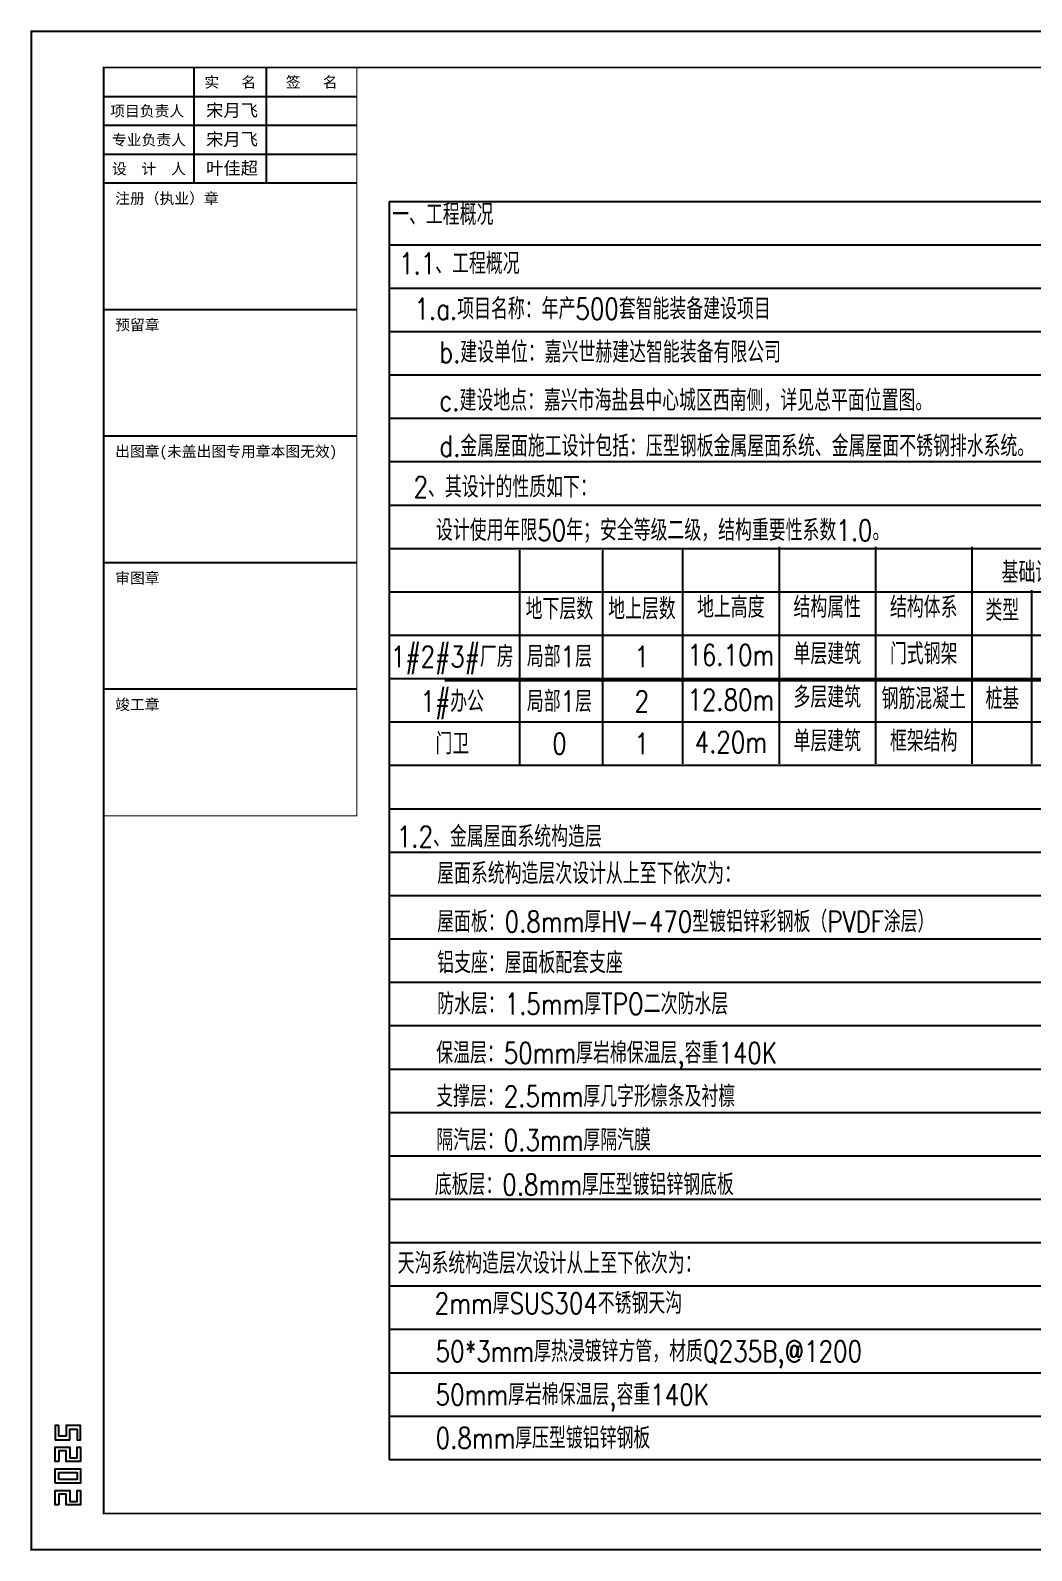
# Model space of a CAD drawing. Extents: x -599358 to 2865263, y -1062760 to 486533.
# Drawn here: x 17990 to 34597, y -732892 to -707662 of the extents above; entities that cross this region are included whole.
import ezdxf
from ezdxf.enums import TextEntityAlignment as Align

# ---------------------------------------------------------------- set-up
doc = ezdxf.new("R2010")
doc.units = 0
for name, color, linetype in [('0-cxFrame', 155, 'Continuous'), ('GesoftDrawFrameDirectoryTableLayer', 7, 'Continuous'), ('qianming', 155, 'Continuous'), ('S-SHAPE', 51, 'Continuous'), ('S-TK', 165, 'Continuous')]:
    doc.layers.add(name, color=color, linetype=linetype)
doc.layers.add('0-cxText', color=131, linetype='Continuous', lineweight=25)
doc.layers.add('设计说明文字', color=141, linetype='Continuous', lineweight=13)
doc.styles.add('_HZTXT', font='ROMANS.shx', dxfattribs={"width": 0.8, "bigfont": 'HZTXT.shx'})
doc.styles.add('cx_biaoti', font='')
doc.styles.add('cx_tuming', font='simhei.ttf')
doc.styles.add('cx_tuqian1', font='宋体.shx')
doc.styles.add('图框宋体', font='', dxfattribs={"width": 0.75})
doc.styles.add('黑体', font='simhei.ttf')
doc.styles.get('cx_biaoti').set_extended_font_data('SimSun')
doc.styles.get('图框宋体').set_extended_font_data('SimSun')

# ---------------------------------------------------------------- blocks, each defined once
blk = doc.blocks.new('zjcx_lan_xinxi(Dragon)')
for p, q in [((7000, -3200), (0, -3200)), ((7000, -6700), (0, -6700)), ((7000, -10200), (0, -10200)), ((7000, -13700), (0, -13700)), ((7000, -17200), (0, -17200))]:
    blk.add_line(p, q)
at = {"const_width": 25}
blk.add_lwpolyline([(0, -20700), (7000, -20700), (7000, 0), (0, 0)], close=True, dxfattribs=at)
for points in [[(2500, -3200), (2500, 0)], [(4500, -3200), (4500, 0)], [(0, -800), (7000, -800)], [(0, -1600), (7000, -1600)], [(0, -2400), (7000, -2400)]]:
    blk.add_lwpolyline(points)
for points in [[(7000, -3200), (7000, 0)], [(0, -3200), (7000, -3200)], [(0, -20700), (7000, -20700), (7000, -3200)], [(0, -20700), (7000, -20700)]]:
    blk.add_lwpolyline(points, dxfattribs=at)
at = {"style": '图框宋体'}
for s, p in [('实   名', (3500, -400)), ('签   名', (5750, -400)), ('项目负责人', (1204, -1200)), ('专业负责人', (1250, -2000)), ('设  计  人', (1250, -2800))]:
    blk.add_text(s, height=300, dxfattribs=at).set_placement(p, align=Align.MIDDLE)
for s, p in [('注册（执业）章', (318, -3771)), ('预留章', (318, -7271)), ('出图章(未盖出图专用章本图无效)', (318, -10771)), ('审图章', (318, -14271)), ('竣工章', (318, -17771))]:
    blk.add_text(s, height=300, dxfattribs=at).set_placement(p)
blk = doc.blocks.new('T-信息(Dragon)')
at = {"layer": '0-cxFrame'}
blk.add_blockref('zjcx_lan_xinxi(Dragon)', (0, 0), dxfattribs=at)
at = {"layer": 'qianming', "color": 3, "style": 'cx_biaoti'}
for s, p in [('宋月飞', (3550, -1186)), ('宋月飞', (3550, -1986)), ('叶佳超', (3550, -2786))]:
    blk.add_text(s, height=350, dxfattribs=at).set_placement(p, align=Align.MIDDLE_CENTER)
blk = doc.blocks.new('TK22.A2 L(Dragon)')
at = {"layer": '0-cxFrame', "color": 7, "const_width": 0.5}
blk.add_lwpolyline([(0, 0), (-594, 0), (-594, 420), (0, 420)], close=True, dxfattribs=at)
at = {"layer": '0-cxFrame', "const_width": 0.5}
blk.add_lwpolyline([(-80, 10), (-574, 10), (-574, 410), (-80, 410)], close=True, dxfattribs=at)
at = {"layer": 'Defpoints', "color": 2}
for points in [[(-586.37, 34.37), (-587.37, 34.37), (-587.37, 30.37), (-583.37, 30.37), (-583.37, 33.37), (-581.37, 33.37), (-581.37, 30.37), (-580.37, 30.37), (-580.37, 34.37), (-584.37, 34.37), (-584.37, 31.37), (-586.37, 31.37), (-586.37, 34.37)], [(-586.37, 24.37), (-587.37, 24.37), (-587.37, 28.37), (-583.37, 28.37), (-583.37, 25.37), (-581.37, 25.37), (-581.37, 28.37), (-580.37, 28.37), (-580.37, 24.37), (-584.37, 24.37), (-584.37, 27.37), (-586.37, 27.37), (-586.37, 24.37)], [(-586.37, 12.37), (-587.37, 12.37), (-587.37, 16.37), (-583.37, 16.37), (-583.37, 13.37), (-581.37, 13.37), (-581.37, 16.37), (-580.37, 16.37), (-580.37, 12.37), (-584.37, 12.37), (-584.37, 15.37), (-586.37, 15.37), (-586.37, 12.37)]]:
    blk.add_lwpolyline(points, dxfattribs=at)
for points in [[(-587.37, 18.37), (-587.37, 22.37), (-580.37, 22.37), (-580.37, 18.37)], [(-586.37, 19.37), (-586.37, 21.37), (-581.37, 21.37), (-581.37, 19.37)]]:
    blk.add_lwpolyline(points, close=True, dxfattribs=at)
at = {"layer": '0-cxFrame', "xscale": 0.01, "yscale": 0.01, "zscale": 0.01}
blk.add_blockref('T-信息(Dragon)', (-574, 410), dxfattribs=at)
at = {"style": '黑体', "flags": 4}
blk.add_attdef('图幅', text='', height=3.3, dxfattribs=at).set_placement((-40, 3), align=Align.RIGHT)
at = {"layer": '0-cxText', "flags": 4}
for tag, height, style, p in [('建设单位', 3.5, 'cx_tuming', (-45, 240)), ('项目名称', 3.5, 'cx_tuming', (-45, 210)), ('子项名称', 3.5, 'cx_tuming', (-45, 180)), ('工程编号', 3.3, 'cx_tuqian1', (-35, 165)), ('图名1', 3.5, 'cx_tuming', (-45, 87)), ('图名2', 3.5, 'cx_tuming', (-45, 79)), ('图名3', 3.5, 'cx_tuming', (-45, 71)), ('出图日期', 3.3, 'cx_tuqian1', (-39, 60)), ('专业', 3.3, 'cx_tuqian1', (-55, 52)), ('图号', 3.3, 'cx_tuqian1', (-55, 44)), ('版次', 3.3, 'cx_tuqian1', (-20, 44))]:
    blk.add_attdef(tag, text='', height=height, dxfattribs=dict(at, style=style)).set_placement(p, align=Align.MIDDLE)
at = {"layer": 'Defpoints', "color": 6, "flags": 4}
for tag, height, style, p in [('tufu', 3.3, '黑体', (-12, 12)), ('dwfname', 4, 'cx_tuqian1', (-80, 3))]:
    blk.add_attdef(tag, text='', height=height, dxfattribs=dict(at, style=style)).set_placement(p, align=Align.RIGHT)

msp = doc.modelspace()

# ---------------------------------------------------------------- linework, layer by layer
at = {"layer": 'GesoftDrawFrameDirectoryTableLayer'}
for p, q in [((23940.1, -710499), (48167.9, -710499)), ((23940.1, -710499), (23940.1, -731379)), ((23940.1, -711219), (43644.1, -711219)), ((23940.1, -711939), (43644.1, -711939)), ((23940.1, -712659), (43644.1, -712659)), ((23940.1, -713379), (43644.1, -713379)), ((23940.1, -714099), (43644.1, -714099)), ((23940.1, -714819), (43644.1, -714819)), ((23940.1, -715539), (43644.1, -715539)), ((23940.1, -716259), (43644.1, -716259)), ((23940.1, -716979), (43644.1, -716979)), ((23940.1, -717699), (43644.1, -717699)), ((23940.1, -718419), (43644.1, -718419)), ((23940.1, -719139), (43644.1, -719139)), ((23952.6, -719859), (43644.1, -719859)), ((23940.1, -720579), (43644.1, -720579)), ((23940.1, -721299), (43644.1, -721299)), ((23940.1, -722019), (43644.1, -722019)), ((23940.1, -722739), (43644.1, -722739)), ((23940.1, -723459), (43644.1, -723459)), ((23940.1, -724179), (43644.1, -724179)), ((23940.1, -724899), (43644.1, -724899)), ((23940.1, -725619), (43644.1, -725619)), ((23940.1, -726339), (43644.1, -726339)), ((23940.1, -727059), (43644.1, -727059)), ((23940.1, -727779), (43644.1, -727779)), ((23940.1, -728499), (43644.1, -728499)), ((23940.1, -729219), (43644.1, -729219)), ((23940.1, -729939), (43644.1, -729939)), ((23940.1, -730659), (48167.9, -730659)), ((23940.1, -731379), (48167.9, -731379))]:
    msp.add_line(p, q, dxfattribs=at)
at = {"layer": 'S-SHAPE'}
for p, q in [((23940.1, -716979), (39665.7, -716979)), ((23940.1, -720579), (39665.7, -720579))]:
    msp.add_line(p, q, dxfattribs=at)
at = {"layer": 'S-TK'}
for p, q in [((28808.1, -716259), (28808.1, -719832.1)), ((30408.1, -716232.1), (30408.1, -719832.1)), ((32008.1, -716232.1), (32008.1, -719832.1)), ((33608.1, -716232.1), (33608.1, -719832.1)), ((26105.5, -716285.8), (26105.5, -719859)), ((27479, -716285.8), (27479, -719859)), ((34596.4, -716952.1), (34596.4, -719832.1)), ((24865.7, -718448.9), (39665.7, -718448.9))]:
    msp.add_line(p, q, dxfattribs=at)

# ---------------------------------------------------------------- block references
at = {"layer": '0-cxFrame', "xscale": 60, "yscale": 60, "zscale": 60}
msp.add_blockref('TK22.A2 L(Dragon)', (53645.3, -732876.8), dxfattribs=at)

# ---------------------------------------------------------------- texts
at = {"layer": '设计说明文字', "style": '_HZTXT', "width": 0.8}
for s, p in [('一、工程概况', (23990.9, -710892.9, 0)), ('1.1、工程概况', (24105, -711706.1, 0)), ('1.a.项目名称：年产500套智能装备建设项目', (24362.4, -712458.4, 0)), ('b.建设单位：嘉兴世赫建达智能装备有限公司', (24773.5, -713177.2, 0)), ('c.建设地点：嘉兴市海盐县中心城区西南侧，详见总平面位置图。', (24773.5, -713977.2, 0)), ('d.金属屋面施工设计包括：压型钢板金属屋面系统、金属屋面不锈钢排水系统。 ', (24773.5, -714735.9, 0)), ('2、其设计的性质如下：', (24345.2, -715414.8)), ('设计使用年限50年；安全等级二级，结构重要性系数1.0。', (24717.7, -716132.9)), ('1.2、金属屋面系统构造层', (24068.5, -721216.7, 0)), ('屋面系统构造层次设计从上至下依次为：', (24736.9, -721829, 0)), ('屋面板：0.8mm厚HV-470型镀铝锌彩钢板（PVDF涂层）', (24736.9, -722629, 0)), ('铝支座：屋面板配套支座', (24736.9, -723310.2, 0)), ('防水层：1.5mm厚TPO二次防水层', (24736.9, -723993.1, 0)), ('保温层：50mm厚岩棉保温层,容重140K', (24721.9, -724808.2, 0)), ('支撑层：2.5mm厚几字形檩条及衬檩', (24721.9, -725528.2, 0)), ('隔汽层：0.3mm厚隔汽膜', (24721.9, -726254.5, 0)), ('底板层：0.8mm厚压型镀铝锌钢底板', (24698.1, -726992.2, 0)), ('天沟系统构造层次设计从上至下依次为：', (24082.9, -728298.2, 0)), ('2mm厚SUS304不锈钢天沟', (24697.3, -728962.3, 0)), ('50*3mm厚热浸镀锌方管，材质Q235B,@1200', (24712.4, -729758.6, 0)), ('50mm厚岩棉保温层,容重140K', (24712.4, -730478.6, 0)), ('0.8mm厚压型镀铝锌钢板', (24712.4, -731198.6, 0))]:
    msp.add_text(s, height=350, dxfattribs=at).set_placement(p)
for s, p in [('基础设计', (34660.6, -716830.8)), ('地上高度', (29608.1, -717411.1)), ('结构属性', (31208.1, -717411.1)), ('结构体系', (32808.1, -717411.1)), ('地下层数', (26765.2, -717438)), ('地上层数', (28133.1, -717438)), ('类型', (34112, -717461.3)), ('1#2#3#厂房', (24988.3, -718228.9)), ('局部1层', (26765.2, -718228.9)), ('1', (28133.1, -718228.9)), ('16.10m', (29608.1, -718202.1)), ('单层建筑', (31208.1, -718183.6)), ('门式钢架', (32808.1, -718183.6)), ('多层建筑', (31208.1, -718904.3)), ('钢筋混凝土', (32808.1, -718928.5)), ('桩基', (34112, -718928.5)), ('1#办公', (24988.3, -718973.8)), ('局部1层', (26765.2, -718973.8)), ('2', (28133.1, -718973.8)), ('12.80m', (29608.1, -718946.9)), ('门卫', (24988.3, -719676.3)), ('4.20m', (29608.1, -719649.4)), ('单层建筑', (31208.1, -719631)), ('框架结构', (32808.1, -719631)), ('0', (26765.2, -719676.3)), ('1', (28133.1, -719676.3))]:
    msp.add_text(s, height=350, dxfattribs=at).set_placement(p, align=Align.CENTER)

doc.saveas('drawing.dxf')
